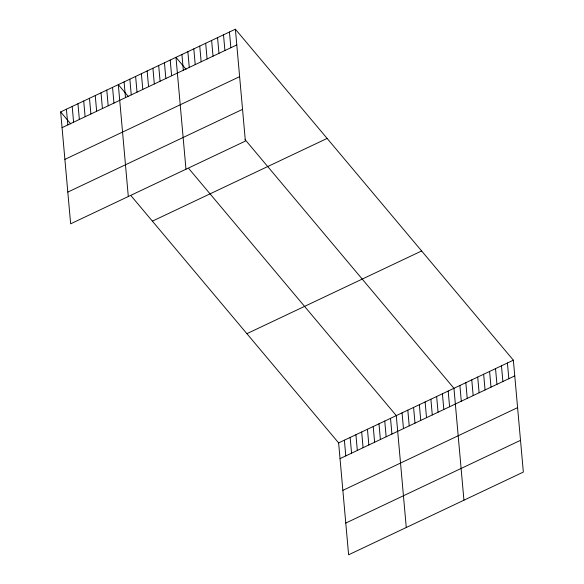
<?xml version="1.0" encoding="UTF-8"?>
<svg xmlns="http://www.w3.org/2000/svg" width="584" height="584" viewBox="0 0 584 584"><rect width="100%" height="100%" fill="white"/><g stroke="black" fill="none" stroke-linecap="round" stroke-linejoin="round"><path stroke-width="0.88" d="M235.388 29.2L245.375 141.094L70.642 223.818L60.656 111.924L235.388 29.2L513.358 360.182L523.344 472.076L348.611 554.8L338.625 442.906L131.218 195.947M62.057 127.648L236.797 44.924M64.89 159.381L239.63 76.657M67.81 192.085L242.542 109.354M152.38 221.153L327.12 138.423M246.893 333.683L421.633 250.959M338.625 442.906L513.358 360.182M340.027 458.63L514.76 375.899M342.859 490.363L517.592 407.639M345.779 523.06L520.512 440.336M186.062 69.328L175.981 57.327L185.968 169.221M245.032 139.547L453.951 388.309L463.937 500.203M128.4 96.63L118.318 84.629L128.305 196.523M188.88 168.645L396.288 415.604L406.274 527.498M60.656 111.924L70.737 123.932M507.416 362.993L508.825 378.717M501.474 365.803L502.882 381.527M495.539 368.621L496.94 384.338M489.596 371.431L490.998 387.148M483.654 374.242L485.056 389.966M477.712 377.06L479.114 392.776M471.77 379.87L473.171 395.587M465.828 382.681L467.236 398.405M459.893 385.491L461.294 401.215M448.184 391.039L449.585 406.756M442.416 393.769L443.818 409.486M436.649 396.499L438.051 412.216M430.882 399.23L432.284 414.947M425.115 401.96L426.517 417.677M419.349 404.69L420.75 420.407M413.581 407.42L414.99 423.137M407.814 410.151L409.223 425.867M402.055 412.881L403.456 428.598M390.521 418.334L391.922 434.058M384.754 421.064L386.155 436.788M378.987 423.794L380.388 439.518M373.22 426.524L374.621 442.249M367.453 429.255L368.854 444.979M361.686 431.985L363.087 447.709M355.919 434.715L357.32 450.439M350.152 437.445L351.561 453.169M344.385 440.175L345.794 455.9M229.454 32.011L230.855 47.735M223.511 34.828L224.913 50.545M217.569 37.639L218.971 53.356M211.627 40.449L213.029 56.174M205.685 43.267L207.086 58.984M199.743 46.078L201.151 61.794M193.808 48.888L195.209 64.612M187.866 51.699L189.267 67.423M181.923 54.516L183.325 70.233M170.214 60.057L171.616 75.781M164.447 62.787L165.849 78.504M158.68 65.517L160.082 81.234M152.913 68.248L154.322 83.965M147.146 70.978L148.555 86.695M141.386 73.708L142.788 89.425M135.619 76.438L137.021 92.155M129.852 79.168L131.254 94.885M124.085 81.899L125.487 97.616M112.551 87.359L113.953 103.076M106.784 90.089L108.186 105.806M101.017 92.82L102.419 108.536M95.25 95.55L96.652 111.267M89.483 98.28L90.892 113.997M83.716 101.01L85.125 116.727M77.957 103.74L79.358 119.457M72.19 106.463L73.591 122.187M66.423 109.193L67.824 124.918"/></g></svg>
